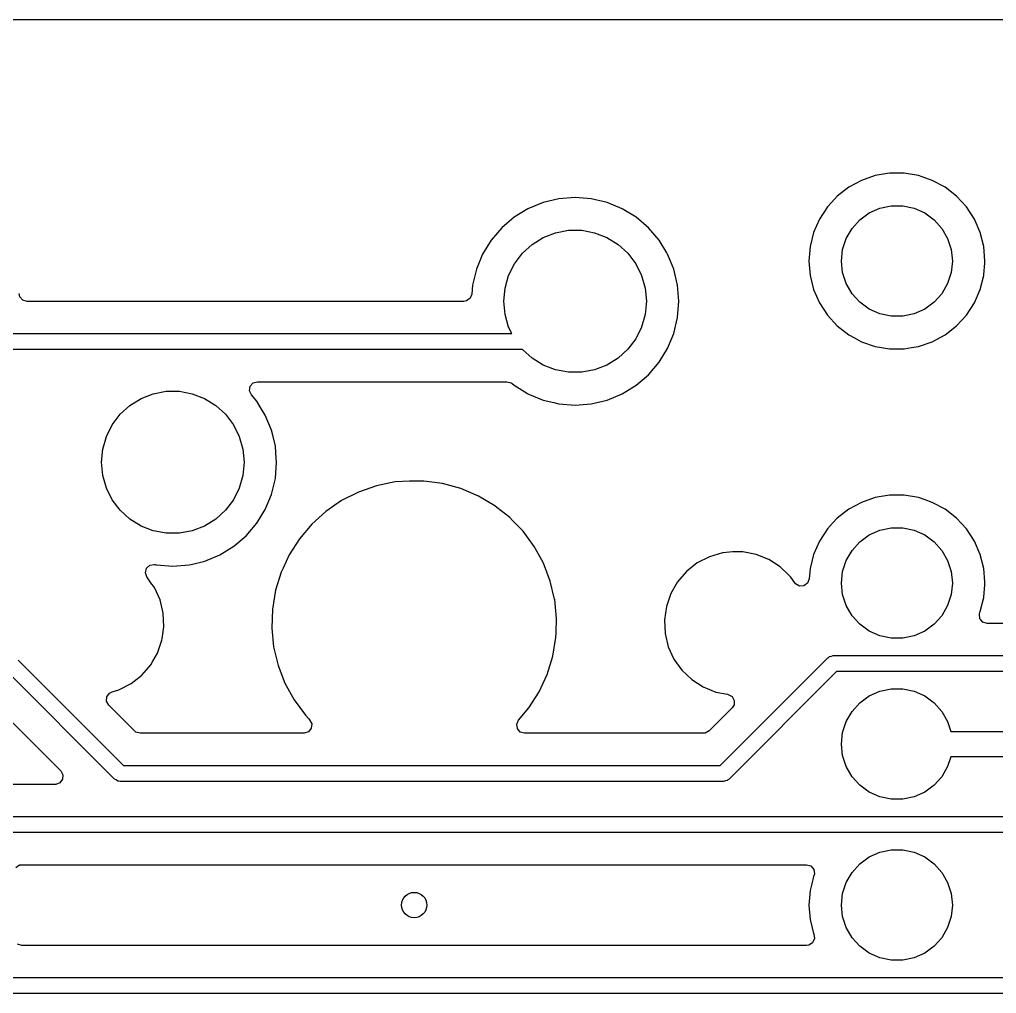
# Model space of a CAD drawing. Extents: x -140 to 29, y -83 to 10.
# Drawn here: x -34.8 to -19.38, y -5.84 to 9.52 of the extents above; entities that cross this region are included whole.
import ezdxf

# ---------------------------------------------------------------- set-up
doc = ezdxf.new("R2010")
doc.units = 0
doc.layers.add('BLACK', color=7, linetype='CONTINUOUS')

msp = doc.modelspace()

# ---------------------------------------------------------------- linework, layer by layer
at = {"layer": 'BLACK', "linetype": 'CONTINUOUS'}
for p, q in [((-47.7745, 9.5245), (3.99224, 9.5245)), ((-21.0697, 7.0998), (-21.2961, 7.06203)), ((-20.8403, 7.0998), (-21.0697, 7.0998)), ((-20.6139, 7.06203), (-20.8403, 7.0998)), ((-21.5132, 6.98751), (-21.715, 6.87828)), ((-21.2961, 7.06203), (-21.5132, 6.98751)), ((-20.5561, 7.04219), (-20.6139, 7.06203)), ((-20.3968, 6.98751), (-20.5561, 7.04219)), ((-20.195, 6.87828), (-20.3968, 6.98751)), ((-20.3968, 6.98751), (-20.3968, 6.98751)), ((-20.3968, 6.98751), (-20.3968, 6.98751)), ((-21.715, 6.87828), (-21.8961, 6.73732)), ((-20.0139, 6.73732), (-20.195, 6.87828)), ((-26.5413, 6.63835), (-26.7789, 6.53996)), ((-26.2913, 6.69838), (-26.5413, 6.63835)), ((-26.035, 6.71855), (-26.2913, 6.69838)), ((-25.7787, 6.69838), (-26.035, 6.71855)), ((-25.5287, 6.63835), (-25.7787, 6.69838)), ((-25.2911, 6.53996), (-25.5287, 6.63835)), ((-21.9872, 6.63835), (-22.0515, 6.56848)), ((-21.8961, 6.73732), (-21.9872, 6.63835)), ((-21.8961, 6.73732), (-21.8961, 6.73732)), ((-21.8961, 6.73732), (-21.8961, 6.73732)), ((-19.8585, 6.56848), (-20.0139, 6.73732)), ((-20.0139, 6.73732), (-20.0139, 6.73732)), ((-20.0139, 6.73732), (-20.0139, 6.73732)), ((-26.7789, 6.53996), (-26.9981, 6.40562)), ((-25.0719, 6.40562), (-25.2911, 6.53996)), ((-22.0515, 6.56848), (-22.1771, 6.37635)), ((-21.3931, 6.4739), (-21.2258, 6.54841)), ((-21.2258, 6.54841), (-21.0466, 6.5865)), ((-21.0466, 6.5865), (-20.8634, 6.5865)), ((-20.8634, 6.5865), (-20.6842, 6.54841)), ((-20.6842, 6.54841), (-20.5168, 6.4739)), ((-19.7329, 6.37635), (-19.8585, 6.56848)), ((-26.9981, 6.40562), (-27.1936, 6.23863)), ((-25.0719, 6.40561), (-25.0719, 6.40562)), ((-24.8764, 6.23863), (-25.0719, 6.40561)), ((-25.0719, 6.40561), (-25.0719, 6.40561)), ((-22.1771, 6.37635), (-22.2693, 6.16618)), ((-21.6639, 6.23008), (-21.5414, 6.36622)), ((-21.5414, 6.36622), (-21.3931, 6.4739)), ((-20.5168, 6.4739), (-20.3686, 6.36622)), ((-20.3686, 6.36622), (-20.2461, 6.23008)), ((-19.6407, 6.16619), (-19.7329, 6.37635)), ((-27.1936, 6.23863), (-27.3606, 6.04312)), ((-26.3429, 6.16205), (-26.1388, 6.2002)), ((-26.1388, 6.2002), (-25.9312, 6.2002)), ((-25.9312, 6.2002), (-25.7271, 6.16205)), ((-24.7094, 6.04312), (-24.8764, 6.23863)), ((-21.7555, 6.07142), (-21.6639, 6.23008)), ((-20.2461, 6.23008), (-20.1545, 6.07142)), ((-27.3606, 6.04312), (-27.495, 5.82389)), ((-26.713, 5.97777), (-26.5365, 6.08706)), ((-26.5365, 6.08706), (-26.3429, 6.16205)), ((-25.7271, 6.16205), (-25.5335, 6.08706)), ((-25.5335, 6.08706), (-25.357, 5.97777)), ((-24.5867, 5.84293), (-24.7094, 6.04312)), ((-24.7094, 6.04312), (-24.7094, 6.04312)), ((-24.7094, 6.04312), (-24.7094, 6.04312)), ((-22.2693, 6.16618), (-22.3256, 5.94371)), ((-21.8122, 5.89719), (-21.7555, 6.07142)), ((-20.1545, 6.07142), (-20.0978, 5.89719)), ((-19.6407, 6.16618), (-19.6407, 6.16619)), ((-19.5844, 5.94372), (-19.6407, 6.16618)), ((-26.8664, 5.83791), (-26.713, 5.97777)), ((-25.357, 5.97777), (-25.2036, 5.83791)), ((-22.3256, 5.94371), (-22.3445, 5.715)), ((-21.8313, 5.715), (-21.8122, 5.89719)), ((-20.0978, 5.89719), (-20.0787, 5.715)), ((-19.5844, 5.94371), (-19.5844, 5.94372)), ((-19.5718, 5.79128), (-19.5844, 5.94371)), ((-19.5844, 5.94371), (-19.5844, 5.94371)), ((-27.495, 5.82389), (-27.5934, 5.58634)), ((-26.9915, 5.67224), (-26.8664, 5.83791)), ((-25.2036, 5.83791), (-25.0785, 5.67224)), ((-24.575, 5.82388), (-24.5867, 5.84293)), ((-24.5299, 5.715), (-24.575, 5.82388)), ((-24.4766, 5.58634), (-24.5299, 5.715)), ((-22.3445, 5.715), (-22.3256, 5.48629)), ((-21.8122, 5.53281), (-21.8313, 5.715)), ((-20.0787, 5.715), (-20.0978, 5.53281)), ((-19.5655, 5.715), (-19.5718, 5.79128)), ((-19.5684, 5.68001), (-19.5655, 5.715)), ((-27.5934, 5.58634), (-27.6534, 5.33633)), ((-27.084, 5.4864), (-26.9915, 5.67224)), ((-25.0785, 5.67224), (-24.986, 5.4864)), ((-24.4166, 5.33632), (-24.4766, 5.58634)), ((-19.5829, 5.50472), (-19.5684, 5.68001)), ((-27.1408, 5.28672), (-27.084, 5.4864)), ((-24.986, 5.4864), (-24.9292, 5.28672)), ((-22.3256, 5.48629), (-22.3256, 5.48628)), ((-22.3256, 5.48628), (-22.2693, 5.26382)), ((-21.7555, 5.35858), (-21.8122, 5.53281)), ((-20.0978, 5.53281), (-20.1545, 5.35858)), ((-19.6407, 5.26382), (-19.5844, 5.48628)), ((-19.5844, 5.48628), (-19.5829, 5.50472)), ((-27.6534, 5.33633), (-27.6645, 5.19461)), ((-27.16, 5.08), (-27.1408, 5.28672)), ((-24.9292, 5.28672), (-24.91, 5.08)), ((-24.3964, 5.08), (-24.4166, 5.33632)), ((-22.2693, 5.26382), (-22.2693, 5.26381)), ((-22.2693, 5.26381), (-22.1771, 5.05365)), ((-21.6639, 5.19992), (-21.7555, 5.35858)), ((-20.1545, 5.35858), (-20.2461, 5.19992)), ((-19.7329, 5.05365), (-19.6407, 5.26381)), ((-19.6407, 5.26381), (-19.6407, 5.26382)), ((-34.7988, 5.15216), (-34.8102, 5.2045)), ((-34.7523, 5.0985), (-34.7988, 5.15216)), ((-34.6842, 5.0785), (-34.7523, 5.0985)), ((-27.6898, 5.12827), (-27.747, 5.08613)), ((-27.6645, 5.19461), (-27.6898, 5.12827)), ((-21.5414, 5.06378), (-21.6639, 5.19992)), ((-20.2461, 5.19992), (-20.3686, 5.06378)), ((-27.7901, 5.0785), (-34.6842, 5.0785)), ((-27.747, 5.08613), (-27.7901, 5.0785)), ((-27.1408, 4.87328), (-27.16, 5.08)), ((-24.91, 5.08), (-24.9292, 4.87328)), ((-24.4166, 4.82367), (-24.3964, 5.08)), ((-22.1771, 5.05365), (-22.0515, 4.86152)), ((-21.3931, 4.9561), (-21.5414, 5.06378)), ((-21.2258, 4.88159), (-21.3931, 4.9561)), ((-20.5168, 4.9561), (-20.6842, 4.88159)), ((-20.3686, 5.06378), (-20.5168, 4.9561)), ((-19.8585, 4.86152), (-19.7329, 5.05365)), ((-27.084, 4.6736), (-27.1408, 4.87328)), ((-24.9292, 4.87328), (-24.986, 4.6736)), ((-24.4766, 4.57366), (-24.4166, 4.82367)), ((-22.0515, 4.86152), (-21.8961, 4.69268)), ((-21.0466, 4.8435), (-21.2258, 4.88159)), ((-20.8634, 4.8435), (-21.0466, 4.8435)), ((-20.6842, 4.88159), (-20.8634, 4.8435)), ((-20.0139, 4.69268), (-19.8585, 4.86152)), ((-27.0324, 4.57), (-27.084, 4.6736)), ((-24.986, 4.6736), (-25.0785, 4.48776)), ((-21.8961, 4.69268), (-21.715, 4.55172)), ((-20.195, 4.55172), (-20.0139, 4.69268)), ((-38.4885, 4.57), (-27.0324, 4.57)), ((-25.0785, 4.48776), (-25.2036, 4.32209)), ((-24.575, 4.33611), (-24.4766, 4.57366)), ((-21.715, 4.55172), (-21.715, 4.55172)), ((-21.715, 4.55172), (-21.6224, 4.5016)), ((-21.6224, 4.5016), (-21.5132, 4.44249)), ((-20.3968, 4.44249), (-20.195, 4.55172)), ((-20.195, 4.55172), (-20.195, 4.55172)), ((-26.8641, 4.32), (-38.4367, 4.32)), ((-26.713, 4.18223), (-26.8641, 4.32)), ((-25.2036, 4.32209), (-25.357, 4.18223)), ((-24.7094, 4.11688), (-24.575, 4.33611)), ((-21.5132, 4.44249), (-21.5132, 4.44249)), ((-21.5132, 4.44249), (-21.5132, 4.44249)), ((-21.5132, 4.44249), (-21.2961, 4.36797)), ((-21.2961, 4.36797), (-21.2961, 4.36797)), ((-21.2961, 4.36797), (-21.1992, 4.35181)), ((-21.1992, 4.35181), (-21.0697, 4.3302)), ((-21.0697, 4.3302), (-21.0697, 4.3302)), ((-21.0697, 4.3302), (-20.8403, 4.3302)), ((-20.8403, 4.3302), (-20.727, 4.3491)), ((-20.8403, 4.3302), (-20.8403, 4.3302)), ((-20.727, 4.3491), (-20.6139, 4.36797)), ((-20.6139, 4.36797), (-20.3968, 4.44249)), ((-20.6139, 4.36797), (-20.6139, 4.36797)), ((-20.3968, 4.44249), (-20.3968, 4.44249)), ((-26.5365, 4.07294), (-26.713, 4.18223)), ((-25.357, 4.18223), (-25.5335, 4.07294)), ((-26.3429, 3.99795), (-26.5365, 4.07294)), ((-25.5335, 4.07294), (-25.7271, 3.99795)), ((-24.8764, 3.92137), (-24.7094, 4.11688)), ((-24.7094, 4.11688), (-24.7094, 4.11688)), ((-26.1388, 3.9598), (-26.3429, 3.99795)), ((-25.9312, 3.9598), (-26.1388, 3.9598)), ((-25.7271, 3.99795), (-25.9312, 3.9598)), ((-25.0068, 3.81), (-24.8764, 3.92137)), ((-31.1743, 3.66846), (-31.1637, 3.73866)), ((-31.1637, 3.73866), (-31.1168, 3.79198)), ((-31.1168, 3.79198), (-31.0495, 3.8115)), ((-31.0495, 3.8115), (-27.1115, 3.8115)), ((-27.1115, 3.8115), (-27.0434, 3.7915)), ((-27.0434, 3.7915), (-27.0296, 3.78131)), ((-27.0296, 3.78131), (-26.9981, 3.75439)), ((-26.9981, 3.75439), (-26.9981, 3.75438)), ((-26.9981, 3.75438), (-26.9981, 3.75438)), ((-26.9981, 3.75438), (-26.7889, 3.62618)), ((-25.2911, 3.62004), (-25.0719, 3.75438)), ((-25.0719, 3.75439), (-25.0068, 3.81)), ((-25.0719, 3.75438), (-25.0719, 3.75439)), ((-33.063, 3.43777), (-32.8865, 3.54706)), ((-32.8865, 3.54706), (-32.6929, 3.62205)), ((-32.6929, 3.62205), (-32.4888, 3.6602)), ((-32.4888, 3.6602), (-32.2812, 3.6602)), ((-32.2812, 3.6602), (-32.0771, 3.62205)), ((-32.0771, 3.62205), (-31.8835, 3.54706)), ((-31.8835, 3.54706), (-31.707, 3.43777)), ((-31.1453, 3.60367), (-31.1743, 3.66846)), ((-31.0594, 3.50312), (-31.1453, 3.60367)), ((-26.7889, 3.62618), (-26.7789, 3.62004)), ((-26.7789, 3.62004), (-26.5413, 3.52164)), ((-25.5287, 3.52164), (-25.2911, 3.62004)), ((-33.2164, 3.29791), (-33.063, 3.43777)), ((-31.707, 3.43777), (-31.5536, 3.29791)), ((-30.9985, 3.40372), (-31.0594, 3.50312)), ((-30.925, 3.28388), (-30.9985, 3.40372)), ((-26.5413, 3.52164), (-26.3703, 3.48058)), ((-26.3703, 3.48058), (-26.2913, 3.46162)), ((-26.2913, 3.46162), (-26.035, 3.44145)), ((-26.035, 3.44145), (-25.7787, 3.46162)), ((-26.035, 3.44145), (-26.035, 3.44145)), ((-25.7787, 3.46162), (-25.5287, 3.52164)), ((-33.3415, 3.13224), (-33.2164, 3.29791)), ((-31.5536, 3.29791), (-31.4285, 3.13224)), ((-30.8266, 3.04634), (-30.925, 3.28388)), ((-33.434, 2.9464), (-33.3415, 3.13224)), ((-31.4285, 3.13224), (-31.336, 2.9464)), ((-33.4908, 2.74672), (-33.434, 2.9464)), ((-31.336, 2.9464), (-31.2792, 2.74672)), ((-30.8026, 2.94628), (-30.8266, 3.04634)), ((-30.7666, 2.79633), (-30.8026, 2.94628)), ((-30.751, 2.59839), (-30.7666, 2.79633)), ((-33.51, 2.54), (-33.4908, 2.74672)), ((-31.2792, 2.74672), (-31.26, 2.54)), ((-33.4908, 2.33328), (-33.51, 2.54)), ((-31.26, 2.54), (-31.2792, 2.33328)), ((-30.7666, 2.28367), (-30.7464, 2.54)), ((-30.7464, 2.54), (-30.751, 2.59839)), ((-33.434, 2.1336), (-33.4908, 2.33328)), ((-31.2792, 2.33328), (-31.336, 2.1336)), ((-30.8266, 2.03366), (-30.7666, 2.28367)), ((-29.1693, 2.1695), (-29.4532, 2.07093)), ((-28.8748, 2.22935), (-29.1693, 2.1695)), ((-28.65, 2.2444), (-28.8748, 2.22935)), ((-28.4248, 2.2444), (-28.65, 2.2444)), ((-28.1269, 2.20435), (-28.4248, 2.2444)), ((-27.8371, 2.12496), (-28.1269, 2.20435)), ((-33.3415, 1.94776), (-33.434, 2.1336)), ((-31.336, 2.1336), (-31.4285, 1.94776)), ((-30.925, 1.79611), (-30.8266, 2.03366)), ((-29.4532, 2.07093), (-29.7213, 1.93541)), ((-27.5605, 2.00765), (-27.8371, 2.12496)), ((-27.3019, 1.85452), (-27.5605, 2.00765)), ((-21.0697, 2.0198), (-21.2961, 1.98203)), ((-20.8403, 2.0198), (-21.0697, 2.0198)), ((-20.6139, 1.98203), (-20.8403, 2.0198)), ((-33.2164, 1.78209), (-33.3415, 1.94776)), ((-31.4285, 1.94776), (-31.5536, 1.78209)), ((-29.7213, 1.93541), (-29.9691, 1.76535)), ((-27.2683, 1.82797), (-27.3019, 1.85452)), ((-21.5132, 1.90751), (-21.715, 1.79828)), ((-21.2961, 1.98203), (-21.5132, 1.90751)), ((-20.5108, 1.94663), (-20.6139, 1.98203)), ((-20.3968, 1.90751), (-20.5108, 1.94663)), ((-20.195, 1.79828), (-20.3968, 1.90751)), ((-20.3968, 1.90751), (-20.3968, 1.90751)), ((-20.3968, 1.90751), (-20.3968, 1.90751)), ((-33.063, 1.64223), (-33.2164, 1.78209)), ((-31.5536, 1.78209), (-31.707, 1.64223)), ((-31.0594, 1.57688), (-30.925, 1.79611)), ((-29.9691, 1.76535), (-30.1919, 1.56378)), ((-27.0661, 1.66829), (-27.2683, 1.82797)), ((-21.715, 1.79828), (-21.8961, 1.65732)), ((-20.0139, 1.65732), (-20.195, 1.79828)), ((-32.8865, 1.53294), (-33.063, 1.64223)), ((-31.707, 1.64223), (-31.8835, 1.53294)), ((-31.2264, 1.38137), (-31.0594, 1.57688)), ((-31.0594, 1.57688), (-31.0594, 1.57688)), ((-30.1919, 1.56378), (-30.3859, 1.33431)), ((-27.0205, 1.62112), (-27.0661, 1.66829)), ((-27.0661, 1.66829), (-27.0661, 1.66829)), ((-27.0661, 1.66829), (-27.0661, 1.66829)), ((-26.8572, 1.45229), (-27.0205, 1.62112)), ((-21.9702, 1.57688), (-22.0515, 1.48848)), ((-21.8961, 1.65732), (-21.9702, 1.57688)), ((-21.8961, 1.65732), (-21.8961, 1.65732)), ((-21.8961, 1.65732), (-21.8961, 1.65732)), ((-19.8585, 1.48848), (-20.0139, 1.65732)), ((-20.0139, 1.65732), (-20.0139, 1.65732)), ((-20.0139, 1.65732), (-20.0139, 1.65732)), ((-32.6929, 1.45795), (-32.8865, 1.53294)), ((-32.4888, 1.4198), (-32.6929, 1.45795)), ((-32.2812, 1.4198), (-32.4888, 1.4198)), ((-32.0771, 1.45795), (-32.2812, 1.4198)), ((-31.8835, 1.53294), (-32.0771, 1.45795)), ((-26.679, 1.21037), (-26.8572, 1.45229)), ((-22.0515, 1.48848), (-22.1771, 1.29635)), ((-21.5414, 1.28622), (-21.3931, 1.3939)), ((-21.3931, 1.3939), (-21.2258, 1.46841)), ((-21.2258, 1.46841), (-21.0466, 1.5065)), ((-21.0466, 1.5065), (-20.8634, 1.5065)), ((-20.8634, 1.5065), (-20.6842, 1.46841)), ((-20.6842, 1.46841), (-20.5168, 1.3939)), ((-20.5168, 1.3939), (-20.3686, 1.28622)), ((-19.7329, 1.29635), (-19.8585, 1.48848)), ((-31.4219, 1.21439), (-31.2264, 1.38137)), ((-30.3859, 1.33431), (-30.5476, 1.08103)), ((-22.1771, 1.29635), (-22.2693, 1.08618)), ((-21.6639, 1.15008), (-21.5414, 1.28622)), ((-20.3686, 1.28622), (-20.2461, 1.15008)), ((-19.6407, 1.08619), (-19.7329, 1.29635)), ((-31.8787, 0.981644), (-31.6411, 1.08004)), ((-31.6411, 1.08004), (-31.4219, 1.21439)), ((-31.4219, 1.21439), (-31.4219, 1.21439)), ((-30.5476, 1.08103), (-30.6457, 0.869789)), ((-26.6387, 1.13687), (-26.679, 1.21037)), ((-26.5346, 0.94686), (-26.6387, 1.13687)), ((-23.709, 1.11019), (-23.9152, 1.04963)), ((-23.696, 1.11142), (-23.709, 1.11019)), ((-23.5486, 1.1255), (-23.696, 1.11142)), ((-23.3875, 1.1255), (-23.5486, 1.1255)), ((-23.5486, 1.1255), (-23.5486, 1.1255)), ((-23.5486, 1.1255), (-23.5486, 1.1255)), ((-23.1765, 1.08482), (-23.3875, 1.1255)), ((-22.9769, 1.00493), (-23.1765, 1.08482)), ((-22.2693, 1.08618), (-22.3256, 0.863712)), ((-21.7555, 0.991423), (-21.6639, 1.15008)), ((-20.2461, 1.15008), (-20.1545, 0.991423)), ((-19.6407, 1.08618), (-19.6407, 1.08619)), ((-19.5844, 0.863719), (-19.6407, 1.08618)), ((-32.7489, 0.915995), (-32.6792, 0.929431)), ((-32.6792, 0.929431), (-32.6617, 0.926521)), ((-32.6617, 0.926521), (-32.6525, 0.924312)), ((-32.1287, 0.921622), (-32.0961, 0.929431)), ((-32.0961, 0.929431), (-31.8787, 0.981644)), ((-26.4266, 0.666449), (-26.5346, 0.94686)), ((-24.1063, 0.951138), (-24.2752, 0.818268)), ((-23.9152, 1.04963), (-24.1063, 0.951138)), ((-22.7961, 0.888727), (-22.9769, 1.00493)), ((-21.8122, 0.817193), (-21.7555, 0.991423)), ((-20.1545, 0.991423), (-20.0978, 0.817193)), ((-32.817, 0.798007), (-32.8003, 0.867002)), ((-32.7938, 0.730916), (-32.817, 0.798007)), ((-32.8003, 0.867002), (-32.7489, 0.915995)), ((-32.6525, 0.924312), (-32.6413, 0.921622)), ((-32.6413, 0.921622), (-32.385, 0.901449)), ((-32.385, 0.901449), (-32.1287, 0.921622)), ((-30.6741, 0.80846), (-30.7631, 0.521462)), ((-30.6696, 0.818262), (-30.6741, 0.80846)), ((-30.6457, 0.869789), (-30.6696, 0.818262)), ((-24.2752, 0.818268), (-24.416, 0.655824)), ((-22.7961, 0.888726), (-22.7961, 0.888727)), ((-22.672, 0.770384), (-22.7961, 0.888726)), ((-22.3256, 0.863712), (-22.3391, 0.700291)), ((-21.8313, 0.635), (-21.8122, 0.817193)), ((-20.0978, 0.817193), (-20.0787, 0.635)), ((-19.5844, 0.863714), (-19.5844, 0.863719)), ((-19.5844, 0.863712), (-19.5844, 0.863714)), ((-19.5672, 0.655821), (-19.5844, 0.863712)), ((-32.7295, 0.640596), (-32.7938, 0.730916)), ((-32.6759, 0.565312), (-32.7295, 0.640596)), ((-26.3581, 0.378934), (-26.4266, 0.666449)), ((-24.416, 0.655824), (-24.5234, 0.469677)), ((-22.6405, 0.740399), (-22.672, 0.770384)), ((-22.6308, 0.726768), (-22.6405, 0.740399)), ((-22.5673, 0.637613), (-22.6308, 0.726768)), ((-22.5548, 0.622615), (-22.5673, 0.637613)), ((-22.4929, 0.58789), (-22.5548, 0.622615)), ((-22.3647, 0.63406), (-22.422, 0.592157)), ((-22.3391, 0.700291), (-22.3647, 0.63406)), ((-21.8122, 0.452807), (-21.8313, 0.635)), ((-20.0787, 0.635), (-20.0978, 0.452807)), ((-19.5679, 0.606066), (-19.5655, 0.634999)), ((-19.5655, 0.634999), (-19.5672, 0.655821)), ((-32.5866, 0.369788), (-32.6759, 0.565312)), ((-30.7631, 0.521462), (-30.8131, 0.225158)), ((-24.5234, 0.469677), (-24.5938, 0.266554)), ((-22.422, 0.592157), (-22.4929, 0.58789)), ((-19.584, 0.410653), (-19.5679, 0.606066)), ((-32.5359, 0.160906), (-32.5866, 0.369788)), ((-26.3569, 0.374135), (-26.3581, 0.378934)), ((-26.3268, 0.075172), (-26.3569, 0.374135)), ((-21.7555, 0.278577), (-21.8122, 0.452807)), ((-20.0978, 0.452807), (-20.1545, 0.278577)), ((-19.6407, 0.183818), (-19.5844, 0.40628)), ((-19.5844, 0.40628), (-19.584, 0.410653)), ((-32.5359, 0.160895), (-32.5359, 0.160906)), ((-32.5257, -0.053793), (-32.5359, 0.160895)), ((-30.8131, 0.225158), (-30.8232, -0.075164)), ((-24.5938, 0.266554), (-24.6243, 0.053797)), ((-21.6639, 0.119924), (-21.7555, 0.278577)), ((-20.1545, 0.278577), (-20.2461, 0.119924)), ((-19.6539, 0.142432), (-19.6446, 0.175112)), ((-19.6446, 0.175112), (-19.6407, 0.183811)), ((-19.6407, 0.183811), (-19.6407, 0.183818)), ((-26.3342, -0.146035), (-26.3268, 0.075164)), ((-26.3268, 0.075171), (-26.3268, 0.075172)), ((-26.3268, 0.075165), (-26.3268, 0.075171)), ((-26.3268, 0.075164), (-26.3268, 0.075165)), ((-24.6243, 0.053797), (-24.6141, -0.160904)), ((-21.5414, -0.016218), (-21.6639, 0.119924)), ((-20.2461, 0.119924), (-20.3686, -0.016218)), ((-19.6438, 0.072158), (-19.6539, 0.142432)), ((-19.6279, 0.053797), (-19.6438, 0.072158)), ((-19.5973, 0.018502), (-19.6279, 0.053797)), ((-19.5292, -0.0015), (-19.5973, 0.018502)), ((-32.5533, -0.246336), (-32.5366, -0.130086)), ((-32.5366, -0.130086), (-32.5257, -0.053793)), ((-30.8232, -0.075164), (-30.7931, -0.374145)), ((-26.3369, -0.225158), (-26.3342, -0.146035)), ((-21.3931, -0.123898), (-21.5414, -0.016218)), ((-21.2258, -0.198411), (-21.3931, -0.123898)), ((-20.5168, -0.123898), (-20.6842, -0.198411)), ((-20.3686, -0.016218), (-20.5168, -0.123898)), ((-9.99754, -0.0015), (-19.5292, -0.0015)), ((-32.6266, -0.469675), (-32.5563, -0.266558)), ((-32.5563, -0.266558), (-32.5533, -0.246336)), ((-26.3869, -0.521463), (-26.3369, -0.225162)), ((-26.3369, -0.225162), (-26.3369, -0.225158)), ((-24.6141, -0.160904), (-24.5634, -0.36979)), ((-21.0466, -0.2365), (-21.2258, -0.198411)), ((-20.8634, -0.2365), (-21.0466, -0.2365)), ((-20.6842, -0.198411), (-20.8634, -0.2365)), ((-30.7931, -0.374145), (-30.7234, -0.666449)), ((-24.5634, -0.36979), (-24.4741, -0.56531)), ((-34.8243, -0.583224), (-33.1637, -2.2439)), ((-32.734, -0.655824), (-32.7004, -0.597505)), ((-32.7004, -0.597505), (-32.6266, -0.469677)), ((-32.6266, -0.469677), (-32.6266, -0.469675)), ((-26.4759, -0.808462), (-26.3869, -0.521463)), ((-24.4741, -0.56531), (-24.3495, -0.740399)), ((-23.7446, -2.2439), (-22.0473, -0.546612)), ((-22.0473, -0.546612), (-22.0294, -0.533233)), ((-22.0294, -0.533233), (-22.0265, -0.529843)), ((-22.0265, -0.529843), (-22.0239, -0.529074)), ((-22.0239, -0.529074), (-22.0188, -0.525289)), ((-22.0188, -0.525289), (-21.9886, -0.518711)), ((-21.9886, -0.518711), (-21.9589, -0.51)), ((-21.9589, -0.51), (-9.96469, -0.51)), ((-33.3038, -2.45729), (-35.0377, -0.723388)), ((-32.8748, -0.818262), (-32.8013, -0.733444)), ((-32.8013, -0.733444), (-32.734, -0.655824)), ((-30.7234, -0.666449), (-30.6154, -0.94686)), ((-24.3495, -0.740399), (-24.1939, -0.888727)), ((-21.9071, -0.76), (-23.6044, -2.45729)), ((-10.0165, -0.76), (-21.9071, -0.76)), ((-33.0437, -0.951138), (-32.9972, -0.914563)), ((-32.9972, -0.914563), (-32.8748, -0.818268)), ((-32.8748, -0.818264), (-32.8748, -0.818262)), ((-32.8748, -0.818268), (-32.8748, -0.818264)), ((-26.6024, -1.08103), (-26.4759, -0.808469)), ((-26.4759, -0.808469), (-26.4759, -0.808462)), ((-24.1939, -0.888727), (-24.0131, -1.00493)), ((-33.3434, -1.08151), (-33.2348, -1.04963)), ((-33.2348, -1.04963), (-33.0437, -0.951138)), ((-33.2348, -1.04963), (-33.2348, -1.04963)), ((-33.2348, -1.04963), (-33.2348, -1.04963)), ((-30.6154, -0.94686), (-30.471, -1.21037)), ((-24.0131, -1.00493), (-23.8135, -1.08482)), ((-21.3931, -1.1461), (-21.2258, -1.07159)), ((-21.2258, -1.07159), (-21.0466, -1.0335)), ((-21.0466, -1.0335), (-20.8634, -1.0335)), ((-20.8634, -1.0335), (-20.6842, -1.07159)), ((-20.6842, -1.07159), (-20.5168, -1.1461)), ((-35.3741, -1.10617), (-34.7573, -1.723)), ((-33.431, -1.22918), (-33.4259, -1.15837)), ((-33.3969, -1.2915), (-33.431, -1.22918)), ((-33.4259, -1.15837), (-33.3834, -1.10153)), ((-33.3834, -1.10153), (-33.3434, -1.08151)), ((-30.471, -1.21037), (-30.2928, -1.45229)), ((-26.7641, -1.3343), (-26.6024, -1.08103)), ((-23.8135, -1.08482), (-23.6315, -1.1199)), ((-23.6315, -1.1199), (-23.62, -1.12212)), ((-23.62, -1.12212), (-23.5569, -1.15465)), ((-23.5569, -1.15465), (-23.5214, -1.21614)), ((-23.5214, -1.21614), (-23.5248, -1.28706)), ((-21.5414, -1.25378), (-21.3931, -1.1461)), ((-20.5168, -1.1461), (-20.3686, -1.25378)), ((-32.99, -1.69849), (-33.3969, -1.2915)), ((-26.9279, -1.52805), (-26.7641, -1.33431)), ((-26.7641, -1.33431), (-26.7641, -1.3343)), ((-23.5547, -1.33494), (-23.9183, -1.69849)), ((-23.5248, -1.28706), (-23.5547, -1.33494)), ((-21.6639, -1.38992), (-21.5414, -1.25378)), ((-20.3686, -1.25378), (-20.2461, -1.38992)), ((-30.2928, -1.45229), (-30.2373, -1.50969)), ((-30.2373, -1.50969), (-30.2255, -1.52181)), ((-30.2255, -1.52181), (-30.1926, -1.58468)), ((-26.9564, -1.59147), (-26.9279, -1.52805)), ((-21.7555, -1.54858), (-21.6639, -1.38992)), ((-20.2461, -1.38992), (-20.1545, -1.54858)), ((-30.1988, -1.6554), (-30.2423, -1.71152)), ((-30.1926, -1.58468), (-30.1988, -1.6554)), ((-26.9462, -1.66174), (-26.9564, -1.59147)), ((-26.8998, -1.7154), (-26.9462, -1.66174)), ((-21.8122, -1.72281), (-21.7555, -1.54858)), ((-20.1545, -1.54858), (-20.1036, -1.705)), ((-34.7573, -1.723), (-34.1538, -2.3264)), ((-32.969, -1.7154), (-32.99, -1.69849)), ((-32.9009, -1.7354), (-32.969, -1.7154)), ((-30.3161, -1.7354), (-32.9009, -1.7354)), ((-30.3092, -1.73521), (-30.3161, -1.7354)), ((-30.2423, -1.71152), (-30.3092, -1.73521)), ((-26.8316, -1.7354), (-26.8998, -1.7154)), ((-24.0074, -1.7354), (-26.8316, -1.7354)), ((-23.9806, -1.73252), (-24.0074, -1.7354)), ((-23.9183, -1.69849), (-23.9806, -1.73252)), ((-21.8313, -1.905), (-21.8122, -1.72281)), ((-20.1036, -1.705), (-10.0615, -1.705)), ((-21.8122, -2.08719), (-21.8313, -1.905)), ((-21.7555, -2.26142), (-21.8122, -2.08719)), ((-20.1036, -2.105), (-20.1545, -2.26142)), ((-10.0615, -2.105), (-20.1036, -2.105)), ((-33.1637, -2.2439), (-23.7446, -2.2439)), ((-21.6639, -2.42008), (-21.7555, -2.26142)), ((-20.1545, -2.26142), (-20.2461, -2.42008)), ((-34.1249, -2.45953), (-34.1674, -2.51637)), ((-34.1538, -2.3264), (-34.1198, -2.38872)), ((-34.1198, -2.38872), (-34.1249, -2.45953)), ((-33.2767, -2.47211), (-33.3038, -2.45729)), ((-23.6044, -2.45729), (-23.6223, -2.47066)), ((-21.5414, -2.55622), (-21.6639, -2.42008)), ((-20.2461, -2.42008), (-20.3686, -2.55622)), ((-34.2429, -2.5415), (-35.5954, -2.5415)), ((-34.234, -2.54118), (-34.2429, -2.5415)), ((-34.1674, -2.51637), (-34.234, -2.54118)), ((-33.2507, -2.48884), (-33.2767, -2.47211)), ((-33.2444, -2.48974), (-33.2507, -2.48884)), ((-33.242, -2.49104), (-33.2444, -2.48974)), ((-33.2375, -2.49072), (-33.242, -2.49104)), ((-33.2154, -2.4939), (-33.2375, -2.49072)), ((-23.6928, -2.4939), (-33.2154, -2.4939)), ((-23.6631, -2.48518), (-23.6928, -2.4939)), ((-23.6329, -2.47861), (-23.6631, -2.48518)), ((-23.6278, -2.47483), (-23.6329, -2.47861)), ((-23.6252, -2.47406), (-23.6278, -2.47483)), ((-23.6223, -2.47066), (-23.6252, -2.47406)), ((-21.3931, -2.6639), (-21.5414, -2.55622)), ((-20.3686, -2.55622), (-20.5168, -2.6639)), ((-21.2258, -2.73841), (-21.3931, -2.6639)), ((-21.0466, -2.7765), (-21.2258, -2.73841)), ((-20.6842, -2.73841), (-20.8634, -2.7765)), ((-20.5168, -2.6639), (-20.6842, -2.73841)), ((-20.8634, -2.7765), (-21.0466, -2.7765)), ((-38.4885, -3.05), (-18.6615, -3.05)), ((-18.725, -3.3), (-38.425, -3.3)), ((-21.5414, -3.79378), (-21.3931, -3.6861)), ((-21.3931, -3.6861), (-21.2258, -3.61159)), ((-21.2258, -3.61159), (-21.0466, -3.5735)), ((-21.0466, -3.5735), (-20.8634, -3.5735)), ((-20.8634, -3.5735), (-20.6842, -3.61159)), ((-20.6842, -3.61159), (-20.5168, -3.6861)), ((-20.5168, -3.6861), (-20.3686, -3.79378)), ((-34.8631, -3.85056), (-34.8028, -3.81308)), ((-34.8028, -3.81308), (-34.7692, -3.8085)), ((-34.7692, -3.8085), (-22.3808, -3.8085)), ((-22.3808, -3.8085), (-22.3127, -3.8285)), ((-22.3127, -3.8285), (-22.2662, -3.88216)), ((-21.6639, -3.92992), (-21.5414, -3.79378)), ((-20.3686, -3.79378), (-20.2461, -3.92992)), ((-22.2693, -3.99382), (-22.2987, -4.11004)), ((-22.2654, -3.98511), (-22.2693, -3.99381)), ((-22.2693, -3.99381), (-22.2693, -3.99382)), ((-22.2662, -3.88216), (-22.2561, -3.95243)), ((-22.2561, -3.95243), (-22.2654, -3.98511)), ((-21.7555, -4.08858), (-21.6639, -3.92992)), ((-20.2461, -3.92992), (-20.1545, -4.08858)), ((-22.2987, -4.11004), (-22.3256, -4.21629)), ((-21.8122, -4.26281), (-21.7555, -4.08858)), ((-20.1545, -4.08858), (-20.0978, -4.26281)), ((-22.3256, -4.21629), (-22.3445, -4.445)), ((-21.8313, -4.445), (-21.8122, -4.26281)), ((-20.0978, -4.26281), (-20.0787, -4.445)), ((-22.3445, -4.445), (-22.3256, -4.67371)), ((-21.8122, -4.62719), (-21.8313, -4.445)), ((-20.0787, -4.445), (-20.0978, -4.62719)), ((-22.3256, -4.67371), (-22.2693, -4.89619)), ((-21.7555, -4.80142), (-21.8122, -4.62719)), ((-20.0978, -4.62719), (-20.1545, -4.80142)), ((-22.2693, -4.89619), (-22.2671, -4.9012)), ((-22.2671, -4.9012), (-22.2654, -4.90489)), ((-22.2654, -4.90489), (-22.2564, -4.97531)), ((-21.6639, -4.96008), (-21.7555, -4.80142)), ((-20.1545, -4.80142), (-20.2461, -4.96008)), ((-34.7692, -5.0815), (-34.8373, -5.0615)), ((-22.3808, -5.0815), (-34.7692, -5.0815)), ((-22.3472, -5.07692), (-22.3808, -5.0815)), ((-22.2869, -5.03944), (-22.3472, -5.07692)), ((-22.2564, -4.97531), (-22.2869, -5.03944)), ((-21.5414, -5.09622), (-21.6639, -4.96008)), ((-20.2461, -4.96008), (-20.3686, -5.09622)), ((-21.3931, -5.2039), (-21.5414, -5.09622)), ((-21.2258, -5.27841), (-21.3931, -5.2039)), ((-20.5168, -5.2039), (-20.6842, -5.27841)), ((-20.3686, -5.09622), (-20.5168, -5.2039)), ((-21.0466, -5.3165), (-21.2258, -5.27841)), ((-20.8634, -5.3165), (-21.0466, -5.3165)), ((-20.6842, -5.27841), (-20.8634, -5.3165)), ((-45.0354, -5.59), (-6.9353, -5.59)), ((-6.98708, -5.84), (-45.0245, -5.84))]:
    msp.add_line(p, q, dxfattribs=at)
at = {"layer": 'BLACK'}
msp.add_circle((-28.575, -4.445), 0.2, dxfattribs=at)

doc.saveas('drawing.dxf')
